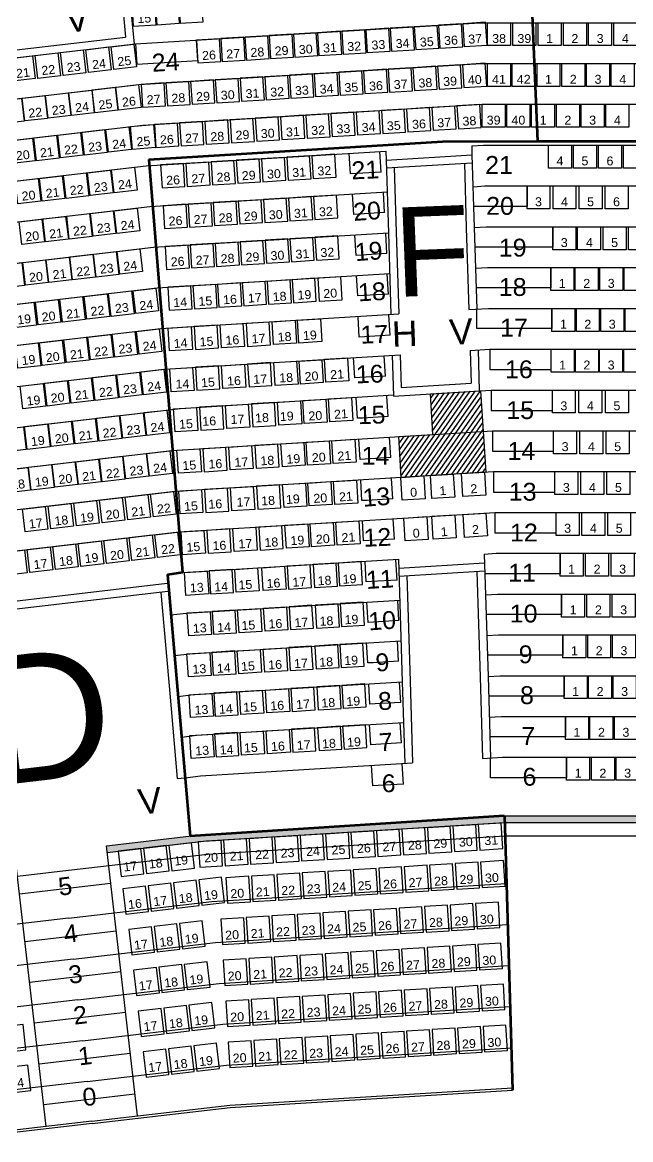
# Model space of a CAD drawing. Header units: millimetres. Extents: x 42980 to 202332, y 27411 to 140378.
# Drawn here: x 106381 to 118301, y 103573 to 125474 of the extents above; entities that cross this region are included whole.
import ezdxf
from ezdxf.enums import TextEntityAlignment as Align

# ---------------------------------------------------------------- set-up
doc = ezdxf.new("R2010")
doc.units = ezdxf.units.MM
doc.header["$LTSCALE"] = 100
for name, color, linetype in [('A-3311-EA-', 3, 'CONTINUOUS'), ('A-3311-FYLL', 1, 'CONTINUOUS'), ('C-RADER_TELE', 252, 'CONTINUOUS'), ('C-STOLAR_TELE', 3, 'CONTINUOUS'), ('C-STOLNUMMER_TELE', 7, 'CONTINUOUS'), ('D-RADER', 252, 'CONTINUOUS'), ('D-RADER_TELE', 252, 'CONTINUOUS'), ('D-RADNUMMER', 4, 'CONTINUOUS'), ('D-RADNUMMER_TELE', 4, 'CONTINUOUS'), ('D-STOLAR', 1, 'CONTINUOUS'), ('D-STOLAR_TELE', 3, 'CONTINUOUS'), ('D-STOLNUMMER', 7, 'CONTINUOUS'), ('D-STOLNUMMER_TELE', 7, 'CONTINUOUS'), ('D-TRAPPA', 254, 'CONTINUOUS'), ('D-TRAPPA_TELE', 254, 'CONTINUOUS'), ('F-RADER', 252, 'CONTINUOUS'), ('F-RADNUMMER', 4, 'CONTINUOUS'), ('F-STOLAR', 1, 'CONTINUOUS'), ('F-STOLNUMMER', 7, 'CONTINUOUS'), ('F-TRAPPA', 254, 'CONTINUOUS'), ('G-RADER', 252, 'CONTINUOUS'), ('G-STOLAR', 1, 'CONTINUOUS'), ('G-STOLNUMMER', 7, 'CONTINUOUS'), ('möblering', 42, 'CONTINUOUS'), ('Q-RADER', 252, 'CONTINUOUS'), ('Q-TRAPPA', 254, 'CONTINUOUS'), ('R-TRAPPA', 254, 'CONTINUOUS'), ('SEKTIONS_NR', 4, 'CONTINUOUS'), ('U-RADER', 252, 'CONTINUOUS')]:
    doc.layers.add(name, color=color, linetype=linetype)
doc.layers.add('SEKTIONER', color=4, linetype='CONTINUOUS', lineweight=70)
doc.styles.add('ARIAL', font='arial.ttf')

# ---------------------------------------------------------------- blocks, each defined once
blk = doc.blocks.new('KAJ')
at = {"layer": 'A-3311-FYLL'}
blk.add_hatch(color=256, dxfattribs=at).paths.add_polyline_path([(10710, 25094), (10726, 25233), (8776, 25460), (2929, 25820), (-2929, 25820), (-8776, 25460), (-10726, 25233), (-10710, 25094), (-8764, 25321), (-2925, 25680), (2925, 25680), (8764, 25321)])
at = {"layer": 'A-3311-EA-'}
for p, q in [((-8776, 25460), (-2929, 25820)), ((-2925, 25680), (-8764, 25321)), ((-2929, 25820), (2929, 25820)), ((2925, 25680), (-2925, 25680)), ((-10726, 25233), (-8776, 25460)), ((-8764, 25321), (-10710, 25094))]:
    blk.add_line(p, q, dxfattribs=at)

msp = doc.modelspace()

# ---------------------------------------------------------------- hatches: boundary and pattern name
at = {"layer": 'möblering'}
h = msp.add_hatch(dxfattribs=at)
h.set_pattern_fill('ANSI31', color=256, scale=25, angle=10, style=0)
h.paths.add_polyline_path([(115360, 118254), (115461, 116657), (113801, 116555), (113757, 117354), (113757, 117354), (114425, 117395), (114376, 118193)])

# ---------------------------------------------------------------- linework, layer by layer
at = {"layer": 'C-RADER_TELE'}
for p, q in [((104343, 108510), (107177, 108841)), ((107284, 107912), (104475, 107584)), ((107376, 107112), (104588, 106787)), ((107469, 106313), (104701, 105990)), ((107561, 105513), (104814, 105192)), ((107653, 104713), (104927, 104395)), ((107743, 103933), (105037, 103618)), ((107748, 103889), (105043, 103573))]:
    msp.add_line(p, q, dxfattribs=at)
at = {"layer": 'C-STOLAR_TELE'}
for points in [[(106005, 105281), (106452, 105333), (106394, 105830), (105947, 105778)], [(106098, 104481), (106545, 104534), (106487, 105030), (106040, 104978)]]:
    msp.add_lwpolyline(points, close=True, dxfattribs=at)
at = {"layer": 'D-RADER'}
for p, q in [((108597, 125052), (115346, 125467)), ((115346, 125467), (116385, 125467)), ((108597, 125052), (108597, 125052)), ((108668, 124255), (115371, 124667)), ((115371, 124667), (116417, 124667)), ((102219, 123502), (108668, 124255)), ((108739, 123458), (115395, 123867)), ((115395, 123867), (116448, 123867)), ((102331, 122710), (108739, 123458)), ((102443, 121917), (108810, 122661)), ((102556, 121125), (108881, 121864)), ((102668, 120333), (108952, 121066)), ((102780, 119540), (109023, 120269)), ((102893, 118748), (109094, 119472)), ((103005, 117956), (109165, 118675)), ((103117, 117163), (109480, 117906)), ((103229, 116371), (109307, 117081)), ((103342, 115579), (109378, 116284)), ((103454, 114786), (109449, 115486))]:
    msp.add_line(p, q, dxfattribs=at)
at = {"layer": 'D-RADER_TELE'}
for p, q in [((110011, 109172), (115835, 109530)), ((115835, 109530), (118753, 109530)), ((107177, 108841), (110011, 109172)), ((110094, 108240), (115864, 108595)), ((107284, 107912), (110094, 108240)), ((110165, 107438), (115889, 107790)), ((107376, 107112), (110165, 107438)), ((110237, 106636), (115913, 106985)), ((107469, 106313), (110237, 106636)), ((110308, 105834), (115938, 106180)), ((107561, 105513), (110308, 105834)), ((110379, 105032), (115963, 105375)), ((107653, 104713), (110379, 105032)), ((110449, 104249), (115987, 104590)), ((110453, 104205), (115988, 104545)), ((107743, 103933), (110449, 104249)), ((107748, 103889), (110453, 104205))]:
    msp.add_line(p, q, dxfattribs=at)
at = {"layer": 'D-STOLAR'}
for points in [[(109472, 125457), (109921, 125484), (109894, 125933), (109444, 125906)], [(108554, 125400), (109003, 125428), (108975, 125877), (108526, 125849)], [(109013, 125428), (109462, 125456), (109434, 125905), (108985, 125878)], [(112193, 124822), (112642, 124850), (112614, 125299), (112165, 125271)], [(112667, 124851), (113116, 124879), (113089, 125328), (112639, 125300)], [(113141, 124880), (113590, 124908), (113563, 125357), (113114, 125330)], [(113615, 124910), (114064, 124937), (114037, 125386), (113588, 125359)], [(114089, 124939), (114539, 124966), (114511, 125415), (114062, 125388)], [(114563, 124968), (115013, 124995), (114985, 125444), (114536, 125417)], [(115038, 124997), (115487, 125024), (115459, 125474), (115010, 125446)], [(115948, 125017), (115498, 125017), (115498, 125467), (115948, 125467)], [(116443, 125017), (115993, 125017), (115993, 125467), (116443, 125467)], [(109822, 124677), (110272, 124704), (110244, 125153), (109795, 125126)], [(110296, 124706), (110746, 124733), (110718, 125182), (110269, 125155)], [(110771, 124735), (111220, 124762), (111192, 125212), (110743, 125184)], [(111245, 124764), (111694, 124792), (111666, 125241), (111217, 125213)], [(111719, 124793), (112168, 124821), (112140, 125270), (111691, 125242)], [(107129, 124428), (106682, 124376), (106630, 124822), (107077, 124875)], [(107626, 124486), (107179, 124434), (107127, 124880), (107574, 124933)], [(108123, 124544), (107676, 124491), (107623, 124938), (108070, 124991)], [(108619, 124602), (108172, 124549), (108120, 124996), (108567, 125049)], [(106633, 124370), (106186, 124318), (106134, 124764), (106580, 124817)], [(114547, 124165), (114996, 124193), (114968, 124642), (114519, 124614)], [(115031, 124195), (115480, 124223), (115452, 124672), (115003, 124644)], [(115946, 124217), (115496, 124217), (115496, 124667), (115946, 124667)], [(116431, 124217), (115981, 124217), (115981, 124667), (116431, 124667)], [(110674, 123927), (111123, 123955), (111095, 124404), (110646, 124377)], [(111158, 123957), (111607, 123985), (111580, 124434), (111130, 124406)], [(111642, 123987), (112091, 124014), (112064, 124464), (111615, 124436)], [(112126, 124017), (112575, 124044), (112548, 124493), (112099, 124466)], [(112610, 124046), (113059, 124074), (113032, 124523), (112583, 124495)], [(113094, 124076), (113544, 124104), (113516, 124553), (113067, 124525)], [(113578, 124106), (114028, 124133), (114000, 124582), (113551, 124555)], [(114063, 124135), (114512, 124163), (114484, 124612), (114035, 124585)], [(108250, 123753), (107803, 123701), (107751, 124148), (108198, 124200)], [(108709, 123807), (108262, 123755), (108210, 124201), (108657, 124254)], [(108738, 123808), (109187, 123836), (109159, 124285), (108710, 124258)], [(109222, 123838), (109671, 123866), (109643, 124315), (109194, 124287)], [(109706, 123868), (110155, 123895), (110127, 124345), (109678, 124317)], [(110190, 123898), (110639, 123925), (110611, 124374), (110162, 124347)], [(106414, 123539), (105967, 123487), (105915, 123934), (106362, 123986)], [(106873, 123592), (106426, 123540), (106374, 123987), (106821, 124039)], [(107332, 123646), (106885, 123594), (106833, 124041), (107280, 124093)], [(107791, 123700), (107344, 123647), (107292, 124094), (107739, 124146)], [(112949, 123266), (113398, 123293), (113371, 123742), (112921, 123715)], [(113443, 123296), (113892, 123324), (113865, 123773), (113416, 123745)], [(113937, 123326), (114386, 123354), (114359, 123803), (113910, 123775)], [(114431, 123357), (114880, 123384), (114853, 123833), (114404, 123806)], [(114925, 123387), (115374, 123415), (115347, 123864), (114898, 123836)], [(115841, 123417), (115391, 123417), (115391, 123867), (115841, 123867)], [(116326, 123417), (115876, 123417), (115876, 123867), (116326, 123867)], [(109491, 123053), (109940, 123081), (109912, 123530), (109463, 123502)], [(109985, 123084), (110434, 123111), (110406, 123560), (109957, 123533)], [(110479, 123114), (110928, 123141), (110900, 123591), (110451, 123563)], [(110973, 123144), (111422, 123172), (111394, 123621), (110945, 123593)], [(111467, 123175), (111916, 123202), (111888, 123651), (111439, 123624)], [(111961, 123205), (112410, 123232), (112382, 123682), (111933, 123654)], [(112455, 123235), (112904, 123263), (112877, 123712), (112427, 123684)], [(107573, 122869), (107126, 122817), (107074, 123263), (107521, 123316)], [(108045, 122924), (107598, 122872), (107546, 123319), (107993, 123371)], [(108517, 122979), (108070, 122927), (108018, 123374), (108465, 123426)], [(108990, 123022), (108542, 122982), (108501, 123430), (108949, 123471)], [(108996, 123023), (109446, 123050), (109418, 123500), (108969, 123472)], [(106630, 122759), (106183, 122706), (106131, 123153), (106578, 123205)], [(107102, 122814), (106655, 122761), (106603, 123208), (107049, 123261)], [(107214, 122021), (106767, 121969), (106715, 122416), (107162, 122468)], [(107686, 122076), (107239, 122024), (107187, 122471), (107634, 122523)], [(108158, 122131), (107711, 122079), (107658, 122526), (108105, 122578)], [(108629, 122187), (108182, 122134), (108130, 122581), (108577, 122634)], [(106742, 121966), (106295, 121914), (106243, 122361), (106690, 122413)], [(108215, 121333), (107768, 121281), (107716, 121728), (108163, 121780)], [(108682, 121387), (108235, 121335), (108183, 121782), (108630, 121834)], [(106815, 121169), (106368, 121117), (106316, 121564), (106763, 121616)], [(107282, 121224), (106835, 121172), (106782, 121619), (107229, 121671)], [(107748, 121278), (107301, 121226), (107249, 121673), (107696, 121725)], [(107811, 120480), (107364, 120428), (107312, 120875), (107759, 120927)], [(108273, 120534), (107826, 120482), (107774, 120929), (108221, 120981)], [(108735, 120588), (108288, 120536), (108236, 120983), (108683, 121035)], [(106425, 120318), (105978, 120266), (105926, 120713), (106373, 120765)], [(106887, 120372), (106440, 120320), (106388, 120767), (106835, 120819)], [(107349, 120426), (106902, 120374), (106850, 120821), (107297, 120873)], [(109050, 119819), (108603, 119767), (108550, 120214), (108997, 120266)], [(107135, 119596), (106688, 119544), (106635, 119990), (107082, 120043)], [(107613, 119652), (107166, 119599), (107114, 120046), (107561, 120099)], [(108092, 119708), (107645, 119655), (107593, 120102), (108040, 120154)], [(108571, 119763), (108124, 119711), (108072, 120158), (108519, 120210)], [(106656, 119540), (106209, 119488), (106157, 119935), (106604, 119987)], [(108639, 118966), (108192, 118914), (108140, 119361), (108587, 119413)], [(109114, 119021), (108667, 118969), (108615, 119416), (109062, 119468)], [(106740, 118744), (106293, 118692), (106241, 119139), (106688, 119191)], [(107215, 118800), (106768, 118747), (106716, 119194), (107163, 119247)], [(107690, 118855), (107243, 118803), (107191, 119250), (107638, 119302)], [(108165, 118911), (107718, 118858), (107666, 119305), (108112, 119358)], [(107784, 118061), (107337, 118009), (107285, 118455), (107732, 118508)], [(108257, 118116), (107810, 118064), (107758, 118511), (108205, 118563)], [(108730, 118171), (108283, 118119), (108231, 118566), (108678, 118618)], [(109203, 118226), (108756, 118174), (108704, 118621), (109150, 118673)], [(106839, 117950), (106392, 117898), (106340, 118345), (106787, 118397)], [(107312, 118006), (106865, 117953), (106812, 118400), (107259, 118452)], [(109267, 117428), (108820, 117376), (108768, 117823), (109215, 117875)], [(107392, 117209), (106945, 117157), (106893, 117604), (107340, 117656)], [(107861, 117264), (107414, 117212), (107362, 117659), (107809, 117711)], [(108330, 117319), (107883, 117267), (107831, 117714), (108277, 117766)], [(108798, 117374), (108352, 117322), (108299, 117768), (108746, 117821)], [(106454, 117100), (106007, 117048), (105955, 117495), (106402, 117547)], [(106923, 117155), (106476, 117103), (106424, 117550), (106871, 117602)], [(108392, 116521), (107945, 116469), (107893, 116916), (108340, 116968)], [(108856, 116575), (108409, 116523), (108357, 116970), (108804, 117022)], [(109320, 116629), (108873, 116577), (108821, 117024), (109268, 117076)], [(106537, 116304), (106090, 116252), (106038, 116699), (106485, 116751)], [(107001, 116358), (106554, 116306), (106502, 116753), (106949, 116805)], [(107465, 116413), (107018, 116360), (106965, 116807), (107412, 116859)], [(107928, 116467), (107481, 116414), (107429, 116861), (107876, 116914)], [(107887, 115656), (107440, 115604), (107388, 116051), (107835, 116103)], [(108389, 115715), (107942, 115663), (107890, 116110), (108337, 116162)], [(108892, 115774), (108445, 115722), (108393, 116169), (108840, 116221)], [(109395, 115832), (108948, 115780), (108895, 116227), (109342, 116279)], [(106882, 115539), (106435, 115487), (106382, 115934), (106829, 115986)], [(107384, 115598), (106937, 115545), (106885, 115992), (107332, 116045)], [(108974, 114978), (108527, 114926), (108475, 115373), (108922, 115425)], [(109474, 115036), (109027, 114984), (108975, 115431), (109422, 115483)], [(107476, 114803), (107029, 114751), (106976, 115198), (107423, 115250)], [(107975, 114861), (107528, 114809), (107476, 115256), (107923, 115308)], [(108475, 114920), (108028, 114867), (107976, 115314), (108423, 115367)], [(106476, 114686), (106029, 114634), (105977, 115081), (106424, 115133)], [(106976, 114745), (106529, 114692), (106477, 115139), (106924, 115192)]]:
    msp.add_lwpolyline(points, close=True, dxfattribs=at)
at = {"layer": 'D-STOLAR_TELE'}
for points in [[(114847, 109218), (115296, 109246), (115265, 109745), (114816, 109717)], [(115346, 109249), (115795, 109277), (115764, 109776), (115315, 109748)], [(111353, 109004), (111803, 109031), (111772, 109530), (111323, 109503)], [(111852, 109035), (112302, 109062), (112271, 109561), (111822, 109534)], [(112351, 109065), (112801, 109093), (112770, 109592), (112321, 109564)], [(112851, 109096), (113300, 109123), (113269, 109622), (112820, 109595)], [(113350, 109126), (113799, 109154), (113768, 109653), (113319, 109626)], [(113849, 109157), (114298, 109185), (114267, 109684), (113818, 109656)], [(114348, 109188), (114797, 109215), (114766, 109714), (114317, 109687)], [(108812, 108787), (109259, 108839), (109201, 109336), (108754, 109284)], [(109309, 108845), (109756, 108897), (109698, 109394), (109251, 109342)], [(109856, 108912), (110305, 108939), (110275, 109439), (109826, 109411)], [(110355, 108943), (110804, 108970), (110774, 109469), (110325, 109442)], [(110854, 108973), (111303, 109001), (111273, 109500), (110824, 109472)], [(108315, 108729), (108762, 108781), (108704, 109278), (108257, 109226)], [(112397, 108332), (112846, 108359), (112815, 108858), (112366, 108831)], [(112896, 108362), (113345, 108390), (113314, 108889), (112865, 108861)], [(113395, 108393), (113844, 108420), (113813, 108919), (113364, 108892)], [(113894, 108423), (114343, 108451), (114312, 108950), (113863, 108923)], [(114393, 108454), (114842, 108482), (114811, 108981), (114362, 108953)], [(114892, 108485), (115341, 108512), (115310, 109011), (114861, 108984)], [(115391, 108515), (115840, 108543), (115809, 109042), (115360, 109014)], [(109399, 108109), (109846, 108161), (109788, 108658), (109341, 108605)], [(109896, 108167), (110343, 108219), (110285, 108716), (109838, 108663)], [(110400, 108209), (110849, 108237), (110819, 108736), (110370, 108708)], [(110899, 108240), (111349, 108267), (111318, 108766), (110869, 108739)], [(111398, 108270), (111848, 108298), (111817, 108797), (111368, 108769)], [(111897, 108301), (112347, 108328), (112316, 108828), (111867, 108800)], [(108406, 107993), (108853, 108045), (108795, 108542), (108348, 108489)], [(108903, 108051), (109350, 108103), (109292, 108600), (108845, 108547)], [(114791, 107672), (115241, 107700), (115210, 108199), (114761, 108171)], [(115291, 107703), (115740, 107730), (115709, 108229), (115260, 108202)], [(111298, 107458), (111747, 107485), (111717, 107984), (111267, 107957)], [(111797, 107488), (112246, 107516), (112216, 108015), (111766, 107987)], [(112296, 107519), (112745, 107546), (112715, 108045), (112266, 108018)], [(112795, 107549), (113244, 107577), (113214, 108076), (112765, 108049)], [(113294, 107580), (113743, 107608), (113713, 108107), (113264, 108079)], [(113793, 107611), (114243, 107638), (114212, 108137), (113763, 108110)], [(114292, 107641), (114742, 107669), (114711, 108168), (114262, 108141)], [(109021, 107254), (109468, 107306), (109410, 107803), (108963, 107751)], [(109517, 107312), (109964, 107364), (109906, 107861), (109459, 107809)], [(110300, 107396), (110749, 107424), (110718, 107923), (110269, 107895)], [(110799, 107427), (111248, 107454), (111218, 107954), (110768, 107926)], [(108524, 107196), (108971, 107248), (108913, 107745), (108466, 107693)], [(113843, 106807), (114292, 106835), (114261, 107334), (113812, 107306)], [(114342, 106838), (114791, 106866), (114760, 107365), (114311, 107337)], [(114841, 106869), (115290, 106896), (115259, 107395), (114810, 107368)], [(115340, 106899), (115789, 106927), (115758, 107426), (115309, 107398)], [(110349, 106593), (110798, 106620), (110768, 107119), (110319, 107092)], [(110848, 106623), (111298, 106651), (111267, 107150), (110818, 107122)], [(111347, 106654), (111797, 106682), (111766, 107181), (111317, 107153)], [(111846, 106685), (112296, 106712), (112265, 107211), (111816, 107184)], [(112346, 106715), (112795, 106743), (112764, 107242), (112315, 107214)], [(112845, 106746), (113294, 106774), (113263, 107273), (112814, 107245)], [(113344, 106777), (113793, 106804), (113762, 107303), (113313, 107276)], [(108618, 106397), (109065, 106449), (109007, 106945), (108560, 106893)], [(109114, 106455), (109561, 106507), (109503, 107003), (109056, 106951)], [(109611, 106513), (110058, 106565), (110000, 107061), (109553, 107009)], [(112395, 105912), (112844, 105939), (112813, 106439), (112364, 106411)], [(112894, 105943), (113343, 105970), (113312, 106469), (112863, 106442)], [(113393, 105973), (113842, 106001), (113812, 106500), (113362, 106472)], [(113892, 106004), (114341, 106031), (114311, 106530), (113861, 106503)], [(114391, 106034), (114840, 106062), (114810, 106561), (114360, 106534)], [(114890, 106065), (115339, 106093), (115309, 106592), (114860, 106564)], [(115389, 106096), (115838, 106123), (115808, 106622), (115359, 106595)], [(109704, 105713), (110151, 105765), (110093, 106262), (109646, 106210)], [(110399, 105789), (110848, 105817), (110817, 106316), (110368, 106288)], [(110898, 105820), (111347, 105848), (111316, 106347), (110867, 106319)], [(111397, 105851), (111846, 105878), (111815, 106377), (111366, 106350)], [(111896, 105881), (112345, 105909), (112314, 106408), (111865, 106380)], [(108711, 105597), (109158, 105649), (109100, 106146), (108653, 106094)], [(109208, 105655), (109654, 105707), (109597, 106204), (109150, 106152)], [(114940, 105262), (115389, 105289), (115358, 105788), (114909, 105761)], [(115439, 105292), (115888, 105320), (115857, 105819), (115408, 105791)], [(111446, 105047), (111895, 105075), (111865, 105574), (111415, 105546)], [(111945, 105078), (112394, 105105), (112364, 105604), (111915, 105577)], [(112444, 105108), (112893, 105136), (112863, 105635), (112414, 105607)], [(112943, 105139), (113392, 105167), (113362, 105666), (112913, 105638)], [(113442, 105170), (113892, 105197), (113861, 105696), (113412, 105669)], [(113941, 105200), (114391, 105228), (114360, 105727), (113911, 105699)], [(114440, 105231), (114890, 105259), (114859, 105758), (114410, 105730)], [(108804, 104797), (109251, 104850), (109193, 105346), (108746, 105294)], [(109301, 104855), (109748, 104908), (109690, 105404), (109243, 105352)], [(109798, 104913), (110244, 104966), (110186, 105462), (109740, 105410)], [(110448, 104986), (110897, 105013), (110866, 105512), (110417, 105485)], [(110947, 105016), (111396, 105044), (111366, 105543), (110916, 105515)]]:
    msp.add_lwpolyline(points, close=True, dxfattribs=at)
at = {"layer": 'D-TRAPPA'}
for p, q in [((108342, 125828), (108402, 125185)), ((108496, 125846), (108571, 125049)), ((102135, 124298), (108597, 125052)), ((109222, 114647), (109429, 112262)), ((109429, 112262), (109568, 110668))]:
    msp.add_line(p, q, dxfattribs=at)
for points in [[(102268, 124469), (108402, 125185)], [(108597, 125052), (108622, 124653), (109819, 124726), (109795, 125126)], [(103890, 113856), (109221, 114478)], [(103912, 113702), (109232, 114324)], [(109097, 114300), (109275, 112245)], [(109275, 112245), (109414, 110650), (109568, 110668)]]:
    msp.add_lwpolyline(points, dxfattribs=at)
at = {"layer": 'D-TRAPPA_TELE'}
for p, q in [((108637, 104038), (108027, 109331)), ((106849, 103829), (106238, 109124))]:
    msp.add_line(p, q, dxfattribs=at)
for points in [[(106323, 108389), (108111, 108598)], [(106430, 107460), (108218, 107669)], [(106522, 106660), (108310, 106869)], [(106615, 105861), (108403, 106069)], [(106707, 105061), (108495, 105270)], [(106799, 104261), (108587, 104470)]]:
    msp.add_lwpolyline(points, dxfattribs=at)
at = {"layer": 'F-RADER'}
for p, q in [((108810, 122661), (113505, 122949)), ((113505, 122949), (113511, 122775)), ((115187, 123052), (115420, 123067)), ((115187, 123052), (115192, 122878)), ((115420, 123067), (116480, 123067)), ((116480, 123067), (118753, 123067)), ((115212, 122252), (115445, 122267)), ((115445, 122267), (118753, 122267)), ((108881, 121864), (113530, 122149)), ((108952, 121066), (113555, 121349)), ((115236, 121452), (115469, 121467)), ((115469, 121467), (118753, 121467)), ((109023, 120269), (113579, 120549)), ((115261, 120652), (115494, 120667)), ((115494, 120667), (118753, 120667)), ((115131, 119843), (115518, 119867)), ((115518, 119867), (118753, 119867)), ((109094, 119472), (113759, 119759)), ((109165, 118675), (113783, 118959)), ((115155, 119043), (115543, 119067)), ((115543, 119067), (118753, 119067)), ((113653, 118149), (115567, 118267)), ((115567, 118267), (118753, 118267)), ((109480, 117906), (113655, 118174)), ((113808, 118159), (113808, 118154)), ((113677, 117349), (115592, 117467)), ((115592, 117467), (118753, 117467)), ((113702, 116549), (115616, 116667)), ((115616, 116667), (118753, 116667)), ((113727, 115749), (115641, 115867)), ((115641, 115867), (118753, 115867)), ((115433, 115052), (115665, 115067)), ((115665, 115067), (118753, 115067)), ((115457, 114252), (115690, 114267)), ((115690, 114267), (118753, 114267)), ((115482, 113452), (115714, 113467)), ((115714, 113467), (118753, 113467)), ((115506, 112652), (115739, 112667)), ((115739, 112667), (118753, 112667)), ((115531, 111852), (115764, 111867)), ((115764, 111867), (118753, 111867)), ((115401, 111043), (115788, 111067)), ((115788, 111067), (118753, 111067))]:
    msp.add_line(p, q, dxfattribs=at)
msp.add_lwpolyline([(115360, 118254), (115461, 116657), (113801, 116555), (113757, 117354), (113757, 117354), (114425, 117395), (114376, 118193)], close=True, dxfattribs=at)
at = {"layer": 'F-STOLAR'}
for points in [[(112082, 122411), (112532, 122438), (112504, 122888), (112055, 122860)], [(117141, 122617), (116691, 122617), (116691, 123067), (117141, 123067)], [(117631, 122617), (117181, 122617), (117181, 123067), (117631, 123067)], [(118121, 122617), (117671, 122617), (117671, 123067), (118121, 123067)], [(118611, 122617), (118161, 122617), (118161, 123067), (118611, 123067)], [(109118, 122229), (109567, 122256), (109540, 122706), (109090, 122678)], [(109612, 122259), (110061, 122287), (110034, 122736), (109585, 122708)], [(110106, 122289), (110555, 122317), (110528, 122766), (110079, 122739)], [(110600, 122320), (111049, 122347), (111022, 122797), (110573, 122769)], [(111094, 122350), (111543, 122378), (111516, 122827), (111067, 122799)], [(111588, 122381), (112038, 122408), (112010, 122857), (111561, 122830)], [(116720, 121817), (116270, 121817), (116270, 122267), (116720, 122267)], [(117230, 121817), (116780, 121817), (116780, 122267), (117230, 122267)], [(117740, 121817), (117290, 121817), (117290, 122267), (117740, 122267)], [(118250, 121817), (117800, 121817), (117800, 122267), (118250, 122267)], [(110640, 121521), (111089, 121548), (111061, 121997), (110612, 121970)], [(111131, 121551), (111580, 121578), (111552, 122028), (111103, 122000)], [(111622, 121581), (112071, 121609), (112043, 122058), (111594, 122030)], [(112113, 121611), (112562, 121639), (112535, 122088), (112085, 122060)], [(109167, 121430), (109616, 121458), (109588, 121907), (109139, 121879)], [(109658, 121460), (110107, 121488), (110079, 121937), (109630, 121910)], [(110149, 121491), (110598, 121518), (110570, 121967), (110121, 121940)], [(117225, 121017), (116775, 121017), (116775, 121467), (117225, 121467)], [(117710, 121017), (117260, 121017), (117260, 121467), (117710, 121467)], [(118213, 121017), (117763, 121017), (117763, 121467), (118213, 121467)], [(118708, 121017), (118258, 121017), (118258, 121467), (118708, 121467)], [(109696, 120661), (110145, 120689), (110118, 121138), (109669, 121110)], [(110185, 120691), (110634, 120719), (110607, 121168), (110158, 121140)], [(110674, 120721), (111123, 120749), (111096, 121198), (110647, 121171)], [(111163, 120751), (111613, 120779), (111585, 121228), (111136, 121201)], [(111652, 120781), (112102, 120809), (112074, 121258), (111625, 121231)], [(112142, 120811), (112591, 120839), (112563, 121288), (112114, 121261)], [(109207, 120631), (109656, 120659), (109629, 121108), (109180, 121080)], [(111692, 119979), (112141, 120007), (112114, 120456), (111665, 120429)], [(112198, 120010), (112647, 120037), (112619, 120486), (112170, 120459)], [(117185, 120217), (116735, 120217), (116735, 120667), (117185, 120667)], [(117665, 120217), (117215, 120217), (117215, 120667), (117665, 120667)], [(118145, 120217), (117695, 120217), (117695, 120667), (118145, 120667)], [(118625, 120217), (118175, 120217), (118175, 120667), (118625, 120667)], [(109258, 119833), (109707, 119860), (109679, 120310), (109230, 120282)], [(109752, 119857), (110201, 119885), (110173, 120334), (109724, 120306)], [(110233, 119889), (110682, 119917), (110655, 120366), (110205, 120338)], [(110718, 119920), (111167, 119947), (111140, 120397), (110691, 120369)], [(111206, 119948), (111655, 119975), (111627, 120424), (111178, 120397)], [(117209, 119417), (116759, 119417), (116759, 119867), (117209, 119867)], [(117687, 119417), (117237, 119417), (117237, 119867), (117687, 119867)], [(118165, 119417), (117715, 119417), (117715, 119867), (118165, 119867)], [(118643, 119417), (118193, 119417), (118193, 119867), (118643, 119867)], [(110793, 119123), (111243, 119150), (111215, 119599), (110766, 119572)], [(111753, 119185), (111304, 119157), (111277, 119606), (111726, 119634)], [(112249, 119215), (111800, 119187), (111772, 119637), (112222, 119664)], [(109716, 119060), (109267, 119032), (109240, 119481), (109689, 119509)], [(109773, 119063), (110222, 119091), (110195, 119540), (109745, 119512)], [(110731, 119122), (110282, 119094), (110254, 119543), (110703, 119571)], [(117193, 118617), (116743, 118617), (116743, 119067), (117193, 119067)], [(117668, 118617), (117218, 118617), (117218, 119067), (117668, 119067)], [(118143, 118617), (117693, 118617), (117693, 119067), (118143, 119067)], [(118618, 118617), (118168, 118617), (118168, 119067), (118618, 119067)], [(109746, 118260), (109297, 118232), (109269, 118681), (109718, 118709)], [(109803, 118263), (110252, 118291), (110225, 118740), (109776, 118712)], [(110760, 118322), (110311, 118295), (110283, 118744), (110732, 118771)], [(110823, 118326), (111272, 118354), (111244, 118803), (110795, 118775)], [(111783, 118384), (111334, 118356), (111306, 118805), (111755, 118833)], [(112278, 118411), (111829, 118384), (111802, 118833), (112251, 118861)], [(112781, 118448), (112331, 118420), (112304, 118869), (112753, 118897)], [(117217, 117817), (116767, 117817), (116767, 118267), (117217, 118267)], [(117737, 117817), (117287, 117817), (117287, 118267), (117737, 118267)], [(118257, 117817), (117807, 117817), (117807, 118267), (118257, 118267)], [(111858, 117607), (111409, 117580), (111381, 118029), (111830, 118056)], [(112353, 117639), (111904, 117611), (111877, 118060), (112326, 118088)], [(112856, 117671), (112407, 117643), (112379, 118092), (112828, 118120)], [(109822, 117476), (109373, 117449), (109345, 117898), (109794, 117925)], [(109879, 117481), (110328, 117509), (110301, 117958), (109852, 117930)], [(110836, 117541), (110387, 117514), (110359, 117963), (110808, 117990)], [(110899, 117546), (111348, 117574), (111320, 118023), (110871, 117996)], [(117242, 117017), (116792, 117017), (116792, 117467), (117242, 117467)], [(117757, 117017), (117307, 117017), (117307, 117467), (117757, 117467)], [(118272, 117017), (117822, 117017), (117822, 117467), (118272, 117467)], [(110902, 116728), (110453, 116700), (110425, 117149), (110874, 117177)], [(110964, 116732), (111414, 116759), (111386, 117208), (110937, 117181)], [(111925, 116791), (111476, 116763), (111448, 117212), (111897, 117240)], [(112420, 116821), (111971, 116793), (111944, 117243), (112393, 117270)], [(112923, 116852), (112474, 116824), (112446, 117273), (112895, 117301)], [(109888, 116666), (109438, 116638), (109411, 117088), (109860, 117115)], [(109945, 116666), (110394, 116694), (110367, 117143), (109917, 117115)], [(114272, 116133), (113823, 116106), (113796, 116555), (114245, 116582)], [(114853, 116169), (114404, 116141), (114377, 116591), (114826, 116618)], [(115461, 116206), (115012, 116179), (114984, 116628), (115434, 116655)], [(117266, 116217), (116816, 116217), (116816, 116667), (117266, 116667)], [(117776, 116217), (117326, 116217), (117326, 116667), (117776, 116667)], [(118286, 116217), (117836, 116217), (117836, 116667), (118286, 116667)], [(109920, 115865), (109471, 115838), (109444, 116287), (109893, 116315)], [(109978, 115866), (110427, 115893), (110399, 116342), (109950, 116315)], [(110935, 115928), (110486, 115901), (110458, 116350), (110907, 116377)], [(110997, 115930), (111446, 115957), (111419, 116407), (110970, 116379)], [(111957, 115991), (111508, 115964), (111481, 116413), (111930, 116440)], [(112453, 116022), (112004, 115995), (111976, 116444), (112426, 116472)], [(112955, 116052), (112506, 116025), (112479, 116474), (112928, 116502)], [(115493, 115407), (115044, 115379), (115016, 115828), (115465, 115856)], [(117291, 115417), (116841, 115417), (116841, 115867), (117291, 115867)], [(117796, 115417), (117346, 115417), (117346, 115867), (117796, 115867)], [(118301, 115417), (117851, 115417), (117851, 115867), (118301, 115867)], [(112004, 115195), (111554, 115167), (111527, 115617), (111976, 115644)], [(112499, 115223), (112050, 115195), (112023, 115644), (112472, 115672)], [(113001, 115253), (112552, 115225), (112525, 115674), (112974, 115702)], [(114333, 115335), (113883, 115308), (113856, 115757), (114305, 115785)], [(114881, 115369), (114432, 115342), (114404, 115791), (114853, 115818)], [(109967, 115066), (109517, 115038), (109490, 115487), (109939, 115515)], [(110024, 115066), (110473, 115094), (110446, 115543), (109996, 115515)], [(110981, 115130), (110532, 115102), (110504, 115551), (110953, 115579)], [(111043, 115130), (111493, 115158), (111465, 115607), (111016, 115579)], [(117369, 114617), (116919, 114617), (116919, 115067), (117369, 115067)], [(117869, 114617), (117419, 114617), (117419, 115067), (117869, 115067)], [(118369, 114617), (117919, 114617), (117919, 115067), (118369, 115067)], [(111019, 114330), (110570, 114302), (110542, 114751), (110991, 114779)], [(111548, 114362), (111098, 114334), (111071, 114784), (111520, 114811)], [(111596, 114365), (112045, 114393), (112018, 114842), (111569, 114814)], [(112107, 114396), (112557, 114423), (112529, 114873), (112080, 114845)], [(112598, 114426), (113047, 114454), (113019, 114903), (112570, 114875)], [(110032, 114269), (109583, 114241), (109555, 114691), (110004, 114718)], [(110070, 114271), (110519, 114299), (110492, 114748), (110042, 114720)], [(112636, 113631), (113085, 113659), (113057, 114108), (112608, 114080)], [(117399, 113817), (116949, 113817), (116949, 114267), (117399, 114267)], [(117894, 113817), (117444, 113817), (117444, 114267), (117894, 114267)], [(118389, 113817), (117939, 113817), (117939, 114267), (118389, 114267)], [(110089, 113475), (109640, 113448), (109613, 113897), (110062, 113924)], [(110127, 113478), (110577, 113505), (110549, 113954), (110100, 113927)], [(111076, 113536), (110627, 113508), (110599, 113957), (111049, 113985)], [(111586, 113567), (111137, 113540), (111109, 113989), (111558, 114016)], [(111634, 113570), (112083, 113598), (112056, 114047), (111607, 114019)], [(112146, 113601), (112595, 113628), (112567, 114078), (112118, 114050)], [(117424, 113017), (116974, 113017), (116974, 113467), (117424, 113467)], [(117909, 113017), (117459, 113017), (117459, 113467), (117909, 113467)], [(118394, 113017), (117944, 113017), (117944, 113467), (118394, 113467)], [(111628, 112768), (112077, 112796), (112049, 113245), (111600, 113217)], [(112139, 112799), (112588, 112827), (112561, 113276), (112111, 113248)], [(112629, 112829), (113078, 112857), (113051, 113306), (112602, 113278)], [(110083, 112673), (109634, 112646), (109606, 113095), (110055, 113122)], [(110121, 112676), (110570, 112703), (110542, 113152), (110093, 113125)], [(111070, 112734), (110621, 112706), (110593, 113155), (111042, 113183)], [(111579, 112765), (111130, 112738), (111102, 113187), (111552, 113214)], [(117448, 112217), (116998, 112217), (116998, 112667), (117448, 112667)], [(117928, 112217), (117478, 112217), (117478, 112667), (117928, 112667)], [(118408, 112217), (117958, 112217), (117958, 112667), (118408, 112667)], [(110162, 111875), (110611, 111902), (110584, 112351), (110134, 112324)], [(111111, 111933), (110662, 111905), (110634, 112355), (111083, 112382)], [(111620, 111964), (111171, 111937), (111144, 112386), (111593, 112413)], [(111669, 111967), (112118, 111995), (112090, 112444), (111641, 112416)], [(112180, 111998), (112629, 112026), (112602, 112475), (112153, 112447)], [(112670, 112028), (113119, 112056), (113092, 112505), (112643, 112477)], [(110124, 111872), (109675, 111845), (109647, 112294), (110096, 112321)], [(112684, 111230), (113134, 111257), (113106, 111706), (112657, 111679)], [(117473, 111417), (117023, 111417), (117023, 111867), (117473, 111867)], [(117953, 111417), (117503, 111417), (117503, 111867), (117953, 111867)], [(118433, 111417), (117983, 111417), (117983, 111867), (118433, 111867)], [(110138, 111074), (109689, 111046), (109661, 111495), (110110, 111523)], [(110176, 111076), (110625, 111104), (110598, 111553), (110148, 111525)], [(111125, 111134), (110676, 111107), (110648, 111556), (111097, 111583)], [(111634, 111166), (111185, 111138), (111158, 111587), (111607, 111615)], [(111683, 111169), (112132, 111196), (112104, 111645), (111655, 111618)], [(112194, 111199), (112643, 111227), (112616, 111676), (112167, 111648)], [(117497, 110617), (117047, 110617), (117047, 111067), (117497, 111067)], [(117982, 110617), (117532, 110617), (117532, 111067), (117982, 111067)], [(118467, 110617), (118017, 110617), (118017, 111067), (118467, 111067)]]:
    msp.add_lwpolyline(points, close=True, dxfattribs=at)
at = {"layer": 'F-TRAPPA'}
for p, q in [((113511, 122775), (115192, 122878)), ((115192, 122878), (115236, 121452)), ((113511, 122775), (113555, 121349)), ((113516, 122620), (115197, 122723)), ((115042, 122714), (115081, 121443)), ((113670, 122630), (113709, 121359)), ((113555, 121349), (113604, 119749)), ((113709, 121359), (113759, 119759)), ((115081, 121443), (115131, 119843)), ((115236, 121452), (115285, 119852)), ((113628, 118949), (113653, 118149)), ((113783, 118959), (113803, 118314)), ((115155, 119043), (115175, 118398)), ((115310, 119052), (115334, 118252)), ((113803, 118314), (115175, 118398)), ((115433, 115052), (115506, 112652)), ((113751, 114949), (113825, 112549)), ((113757, 114774), (115438, 114877)), ((113761, 114619), (115443, 114722)), ((113916, 114628), (113980, 112559)), ((115288, 114712), (115352, 112643)), ((115352, 112643), (115401, 111043)), ((115506, 112652), (115556, 111052)), ((113825, 112549), (113874, 110949)), ((113980, 112559), (114029, 110959))]:
    msp.add_line(p, q, dxfattribs=at)
for points in [[(116270, 122267), (116270, 121867), (115223, 121867)], [(116775, 121467), (116775, 121067), (115248, 121067)], [(116735, 120667), (116735, 120267), (115273, 120267)], [(116759, 119871), (116759, 119471), (115285, 119471), (115285, 119852)], [(115543, 119067), (115543, 118667), (116743, 118667), (116743, 119067)], [(115567, 118267), (115567, 117867), (116767, 117867), (116767, 118267)], [(115592, 117467), (115592, 117067), (116792, 117067), (116792, 117467)], [(115616, 116667), (115616, 116267), (116816, 116267), (116816, 116667)], [(115641, 115867), (115641, 115467), (116841, 115467), (116841, 115867)], [(116919, 115067), (116919, 114667), (115445, 114667)], [(116949, 114267), (116949, 113867), (115469, 113867)], [(116974, 113467), (116974, 113067), (115494, 113067)], [(116998, 112667), (116998, 112267), (115518, 112267)], [(117023, 111867), (117023, 111467), (115543, 111467)], [(117047, 111067), (117047, 110667), (115555, 110667), (115555, 111052)]]:
    msp.add_lwpolyline(points, dxfattribs=at)
at = {"layer": 'G-RADER'}
for p, q in [((116385, 125467), (118753, 125467)), ((116417, 124667), (118753, 124667)), ((116448, 123867), (118753, 123867))]:
    msp.add_line(p, q, dxfattribs=at)
at = {"layer": 'G-STOLAR'}
for points in [[(116938, 125017), (116488, 125017), (116488, 125467), (116938, 125467)], [(117433, 125017), (116983, 125017), (116983, 125467), (117433, 125467)], [(117928, 125017), (117478, 125017), (117478, 125467), (117928, 125467)], [(118423, 125017), (117973, 125017), (117973, 125467), (118423, 125467)], [(116916, 124217), (116466, 124217), (116466, 124667), (116916, 124667)], [(117401, 124217), (116951, 124217), (116951, 124667), (117401, 124667)], [(117886, 124217), (117436, 124217), (117436, 124667), (117886, 124667)], [(118371, 124217), (117921, 124217), (117921, 124667), (118371, 124667)], [(116811, 123417), (116361, 123417), (116361, 123867), (116811, 123867)], [(117296, 123417), (116846, 123417), (116846, 123867), (117296, 123867)], [(117781, 123417), (117331, 123417), (117331, 123867), (117781, 123867)], [(118266, 123417), (117816, 123417), (117816, 123867), (118266, 123867)]]:
    msp.add_lwpolyline(points, close=True, dxfattribs=at)
at = {"layer": 'Q-RADER'}
for p, q in [((109307, 117081), (113677, 117349)), ((109378, 116284), (113702, 116549)), ((109449, 115486), (113727, 115749)), ((109520, 114689), (113751, 114949)), ((109210, 114653), (109520, 114689)), ((109591, 113892), (113776, 114149)), ((109291, 113857), (109591, 113892)), ((109662, 113095), (113800, 113349)), ((109360, 113060), (109662, 113095)), ((109733, 112298), (113825, 112549)), ((109429, 112262), (109733, 112298)), ((109803, 111501), (113850, 111749)), ((109498, 111465), (109803, 111501)), ((109874, 110703), (114029, 110959)), ((109568, 110668), (109874, 110703))]:
    msp.add_line(p, q, dxfattribs=at)
at = {"layer": 'Q-TRAPPA'}
for p, q in [((112810, 122503), (112785, 122902)), ((113412, 122540), (113387, 122939)), ((113412, 122540), (112810, 122503)), ((112878, 121708), (112853, 122108)), ((113480, 121745), (113456, 122144)), ((113480, 121745), (112878, 121708)), ((113526, 120942), (113501, 121341)), ((112923, 120905), (112899, 121305)), ((113526, 120942), (112923, 120905)), ((112954, 120111), (112929, 120510)), ((113556, 120148), (113532, 120547)), ((113556, 120148), (112954, 120111)), ((112984, 119303), (112960, 119702)), ((113586, 119340), (113562, 119739)), ((113586, 119340), (113087, 119309)), ((113495, 118540), (113471, 118940)), ((112893, 118504), (112869, 118903)), ((113495, 118540), (112996, 118510)), ((112948, 117713), (112923, 118112)), ((113550, 117749), (113526, 118148)), ((113550, 117749), (113051, 117718)), ((112998, 116906), (112973, 117306)), ((113600, 116943), (113575, 117342)), ((113600, 116943), (113101, 116912)), ((113639, 116135), (113614, 116534)), ((113036, 116098), (113012, 116497)), ((113639, 116135), (113139, 116104)), ((113068, 115309), (113044, 115708)), ((113671, 115346), (113646, 115745)), ((113671, 115346), (113172, 115315)), ((113121, 114505), (113096, 114905)), ((113723, 114542), (113698, 114941)), ((113723, 114542), (113224, 114511)), ((113159, 113711), (113134, 114110)), ((113761, 113748), (113737, 114147)), ((113761, 113748), (113262, 113717)), ((113152, 112916), (113127, 113316)), ((113754, 112953), (113730, 113352)), ((113754, 112953), (113255, 112922)), ((113193, 112108), (113169, 112507)), ((113796, 112144), (113771, 112543)), ((113796, 112144), (113297, 112113)), ((113207, 111313), (113183, 111712)), ((113809, 111349), (113785, 111748)), ((113809, 111349), (113310, 111319)), ((113248, 110507), (113224, 110906)), ((113850, 110543), (113826, 110942)), ((113850, 110543), (113351, 110512))]:
    msp.add_line(p, q, dxfattribs=at)
at = {"layer": 'R-TRAPPA'}
for p, q in [((113087, 119309), (112984, 119303)), ((112996, 118510), (112893, 118504)), ((113051, 117718), (112948, 117713)), ((113101, 116912), (112998, 116906)), ((113139, 116104), (113036, 116098)), ((113172, 115315), (113068, 115309)), ((113224, 114511), (113121, 114505)), ((113262, 113717), (113159, 113711)), ((113255, 112922), (113152, 112916)), ((113297, 112113), (113193, 112108)), ((113310, 111319), (113207, 111313)), ((113351, 110512), (113248, 110507))]:
    msp.add_line(p, q, dxfattribs=at)
at = {"layer": 'SEKTIONER'}
for p, q in [((116477, 123146), (123100, 123146)), ((108860, 122788), (109520, 114689)), ((109520, 114689), (109222, 114647)), ((109222, 114647), (109667, 109524)), ((115823, 109920), (109667, 109524)), ((115828, 109920), (115988, 104545))]:
    msp.add_line(p, q, dxfattribs=at)
for points in [[(116234, 134267), (116175, 130267), (116477, 123146)], [(108860, 122788), (114614, 123140), (116477, 123146)]]:
    msp.add_lwpolyline(points, dxfattribs=at)

# ---------------------------------------------------------------- block references
at = {"layer": 'U-RADER'}
msp.add_blockref('KAJ', (118753, 84100), dxfattribs=at)

# ---------------------------------------------------------------- texts
at = {"layer": 'C-STOLNUMMER_TELE', "style": 'ARIAL'}
msp.add_text('14', height=175, rotation=6.66, dxfattribs=at).set_placement((106154, 104580))
at = {"layer": 'D-RADNUMMER', "style": 'ARIAL'}
msp.add_text('24', height=350, rotation=3.5146, dxfattribs=at).set_placement((108928, 124503))
at = {"layer": 'D-RADNUMMER_TELE', "style": 'ARIAL'}
for s, p in [('5', (107105, 108354)), ('4', (107213, 107425)), ('3', (107304, 106626)), ('2', (107400, 105826)), ('1', (107493, 105027)), ('0', (107581, 104226))]:
    msp.add_text(s, height=350, rotation=6.66, dxfattribs=at).set_placement(p)
at = {"layer": 'D-STOLNUMMER', "style": 'ARIAL'}
for s, rotation, p in [('15', 3.5146, (108778, 125414)), ('31', 3.5146, (112417, 124836)), ('32', 3.5146, (112892, 124865)), ('33', 3.5146, (113366, 124894)), ('34', 3.5146, (113840, 124923)), ('35', 3.5146, (114314, 124952)), ('36', 3.5146, (114788, 124982)), ('37', 3.5146, (115262, 125011)), ('38', 360, (115723, 125017)), ('39', 360, (116218, 125017)), ('26', 3.5146, (110047, 124690)), ('27', 3.5146, (110521, 124719)), ('28', 3.5146, (110995, 124749)), ('29', 3.5146, (111469, 124778)), ('30', 3.5146, (111943, 124807)), ('22', 6.66, (106906, 124402)), ('23', 6.66, (107402, 124460)), ('24', 6.66, (107899, 124518)), ('25', 6.66, (108396, 124576)), ('21', 6.66, (106409, 124344)), ('39', 3.5146, (114771, 124179)), ('40', 3.5146, (115255, 124209)), ('41', 360, (115721, 124217)), ('42', 360, (116206, 124217)), ('32', 3.5146, (111383, 123971)), ('33', 3.5146, (111867, 124001)), ('34', 3.5146, (112351, 124030)), ('35', 3.5146, (112835, 124060)), ('36', 3.5146, (113319, 124090)), ('37', 3.5146, (113803, 124120)), ('38', 3.5146, (114287, 124149)), ('25', 6.66, (108026, 123727)), ('26', 6.66, (108485, 123781)), ('27', 3.5146, (108962, 123822)), ('28', 3.5146, (109446, 123852)), ('29', 3.5146, (109930, 123882)), ('30', 3.5146, (110414, 123911)), ('31', 3.5146, (110899, 123941)), ('22', 6.66, (106650, 123566)), ('23', 6.66, (107109, 123620)), ('24', 6.66, (107567, 123673)), ('35', 3.5146, (113668, 123310)), ('36', 3.5146, (114162, 123340)), ('37', 3.5146, (114656, 123370)), ('38', 3.5146, (115150, 123401)), ('39', 360, (115616, 123417)), ('40', 360, (116101, 123417)), ('27', 3.5146, (109715, 123067)), ('28', 3.5146, (110209, 123097)), ('29', 3.5146, (110703, 123128)), ('30', 3.5146, (111197, 123158)), ('31', 3.5146, (111691, 123188)), ('32', 3.5146, (112185, 123219)), ('33', 3.5146, (112680, 123249)), ('34', 3.5146, (113174, 123279)), ('23', 6.66, (107822, 122898)), ('24', 6.66, (108294, 122953)), ('25', 5.1786, (108766, 123002)), ('26', 3.5146, (109221, 123037)), ('20', 6.66, (106406, 122732)), ('21', 6.66, (106878, 122788)), ('22', 6.66, (107350, 122843)), ('21', 6.66, (106990, 121995)), ('22', 6.66, (107462, 122050)), ('23', 6.66, (107934, 122105)), ('24', 6.66, (108406, 122160)), ('20', 6.66, (106519, 121940)), ('24', 6.66, (108459, 121361)), ('20', 6.66, (106591, 121143)), ('21', 6.66, (107058, 121198)), ('22', 6.66, (107525, 121252)), ('23', 6.66, (107992, 121307)), ('22', 6.66, (107588, 120454)), ('23', 6.66, (108049, 120508)), ('24', 6.66, (108511, 120562)), ('20', 6.66, (106664, 120346)), ('21', 6.66, (107126, 120400)), ('24', 6.66, (108826, 119793)), ('20', 6.66, (106911, 119570)), ('21', 6.66, (107390, 119626)), ('22', 6.66, (107869, 119681)), ('23', 6.66, (108347, 119737)), ('19', 6.66, (106432, 119514)), ('23', 6.66, (108416, 118940)), ('24', 6.66, (108891, 118995)), ('19', 6.66, (106517, 118718)), ('20', 6.66, (106992, 118774)), ('21', 6.66, (107466, 118829)), ('22', 6.66, (107941, 118884)), ('21', 6.66, (107561, 118035)), ('22', 6.66, (108034, 118090)), ('23', 6.66, (108506, 118145)), ('24', 6.66, (108979, 118200)), ('19', 6.66, (106615, 117924)), ('20', 6.66, (107088, 117979)), ('24', 6.66, (109044, 117402)), ('20', 6.66, (107169, 117183)), ('21', 6.66, (107637, 117238)), ('22', 6.66, (108106, 117293)), ('23', 6.66, (108575, 117348)), ('19', 6.66, (106700, 117129)), ('22', 6.66, (108169, 116495)), ('23', 6.66, (108633, 116549)), ('24', 6.66, (109096, 116603)), ('18', 6.66, (106313, 116278)), ('19', 6.66, (106777, 116332)), ('20', 6.66, (107241, 116386)), ('21', 6.66, (107705, 116441)), ('19', 6.66, (107663, 115630)), ('20', 6.66, (108166, 115689)), ('21', 6.66, (108668, 115748)), ('22', 6.66, (109171, 115806)), ('17', 6.66, (106658, 115513)), ('18', 6.66, (107161, 115572)), ('22', 6.66, (109251, 115010)), ('18', 6.66, (107252, 114777)), ('19', 6.66, (107752, 114835)), ('20', 6.66, (108251, 114894)), ('21', 6.66, (108751, 114952)), ('17', 6.66, (106753, 114718))]:
    msp.add_text(s, height=175, rotation=rotation, dxfattribs=at).set_placement(p, align=Align.BOTTOM_CENTER)
at = {"layer": 'D-STOLNUMMER_TELE', "style": 'ARIAL'}
for s, rotation, p in [('30', 3.5146, (114940, 109314)), ('31', 3.5146, (115439, 109344)), ('23', 3.5146, (111446, 109099)), ('24', 3.5146, (111945, 109130)), ('25', 3.5146, (112444, 109160)), ('26', 3.5146, (112943, 109191)), ('27', 3.5146, (113442, 109222)), ('28', 3.5146, (113941, 109252)), ('29', 3.5146, (114440, 109283)), ('18', 6.66, (108868, 108885)), ('19', 6.66, (109365, 108943)), ('20', 3.5146, (109949, 109007)), ('21', 3.5146, (110448, 109038)), ('22', 3.5146, (110947, 109068)), ('17', 6.66, (108371, 108828)), ('25', 3.5146, (112957, 108457)), ('26', 3.5146, (113456, 108488)), ('27', 3.5146, (113955, 108519)), ('28', 3.5146, (114454, 108549)), ('29', 3.5146, (114953, 108580)), ('30', 3.5146, (115452, 108611)), ('18', 6.66, (109456, 108207)), ('19', 6.66, (109952, 108265)), ('20', 3.5146, (110462, 108304)), ('21', 3.5146, (110961, 108335)), ('22', 3.5146, (111460, 108365)), ('23', 3.5146, (111959, 108396)), ('24', 3.5146, (112458, 108427)), ('16', 6.66, (108462, 108091)), ('17', 6.66, (108959, 108149)), ('30', 3.5146, (115352, 107798)), ('23', 3.5146, (111859, 107583)), ('24', 3.5146, (112358, 107614)), ('25', 3.5146, (112857, 107645)), ('26', 3.5146, (113356, 107675)), ('27', 3.5146, (113855, 107706)), ('28', 3.5146, (114354, 107737)), ('29', 3.5146, (114853, 107767)), ('18', 6.66, (109077, 107352)), ('19', 6.66, (109574, 107410)), ('20', 3.5146, (110361, 107491)), ('21', 3.5146, (110860, 107522)), ('22', 3.5146, (111359, 107553)), ('17', 6.66, (108580, 107294)), ('28', 3.5146, (114403, 106933)), ('29', 3.5146, (114902, 106964)), ('30', 3.5146, (115401, 106994)), ('20', 3.5146, (110411, 106688)), ('21', 3.5146, (110910, 106719)), ('22', 3.5146, (111409, 106749)), ('23', 3.5146, (111908, 106780)), ('24', 3.5146, (112407, 106810)), ('25', 3.5146, (112906, 106841)), ('26', 3.5146, (113405, 106872)), ('27', 3.5146, (113904, 106902)), ('17', 6.66, (108674, 106495)), ('18', 6.66, (109170, 106553)), ('19', 6.66, (109667, 106611)), ('25', 3.5146, (112955, 106038)), ('26', 3.5146, (113454, 106068)), ('27', 3.5146, (113953, 106099)), ('28', 3.5146, (114453, 106130)), ('29', 3.5146, (114952, 106160)), ('30', 3.5146, (115451, 106191)), ('19', 6.66, (109760, 105811)), ('20', 3.5146, (110460, 105884)), ('21', 3.5146, (110959, 105915)), ('22', 3.5146, (111458, 105946)), ('23', 3.5146, (111957, 105976)), ('24', 3.5146, (112456, 106007)), ('17', 6.66, (108767, 105695)), ('18', 6.66, (109264, 105753)), ('30', 3.5146, (115500, 105387)), ('23', 3.5146, (112007, 105173)), ('24', 3.5146, (112506, 105204)), ('25', 3.5146, (113005, 105234)), ('26', 3.5146, (113504, 105265)), ('27', 3.5146, (114003, 105295)), ('28', 3.5146, (114502, 105326)), ('29', 3.5146, (115001, 105357)), ('18', 6.66, (109357, 104954)), ('19', 6.66, (109854, 105012)), ('20', 3.5146, (110509, 105081)), ('21', 3.5146, (111008, 105112)), ('22', 3.5146, (111508, 105142)), ('17', 6.66, (108860, 104896))]:
    msp.add_text(s, height=175, rotation=rotation, dxfattribs=at).set_placement(p)
at = {"layer": 'F-RADNUMMER', "style": 'ARIAL'}
for s, rotation, p in [('21', 2.3936, (112837, 122395)), ('21', 0.0096, (115450, 122504)), ('20', 0.0096, (115470, 121701)), ('20', 4.0921, (112877, 121580)), ('19', 4.2428, (112908, 120792)), ('19', 0.0096, (115718, 120883)), ('18', 0.0096, (115718, 120111)), ('18', 0.0096, (115718, 120111)), ('18', 3.187, (112968, 120004)), ('17', 0.0096, (115742, 119315)), ('17', 0.0096, (115742, 119315)), ('17', 1.8265, (113010, 119175)), ('16', 2.2104, (112922, 118396)), ('16', 360, (115839, 118498)), ('16', 360, (115839, 118498)), ('15', 360, (115864, 117698)), ('15', 360, (115864, 117698)), ('15', 1.8557, (112958, 117596)), ('14', 360, (115888, 116898)), ('14', 360, (115888, 116898)), ('14', 0.0096, (113028, 116803)), ('13', 4.4049, (113061, 115977)), ('13', 360, (115913, 116098)), ('13', 360, (115913, 116098)), ('12', 360, (115937, 115298)), ('12', 360, (115937, 115298)), ('12', 2.4971, (113074, 115193)), ('11', 0.0096, (115902, 114511)), ('11', 0.0096, (115902, 114511)), ('11', 3.5831, (113125, 114366)), ('10', 3.9518, (113172, 113554)), ('10', 0.0096, (115932, 113711)), ('10', 0.0096, (115932, 113711)), ('9', 0.0096, (116108, 112911)), ('9', 0.0096, (116108, 112911)), ('9', 3.9518, (113313, 112746)), ('8', 3.9518, (113364, 111988)), ('8', 0.0096, (116133, 112111)), ('8', 0.0096, (116133, 112111)), ('7', 3.9518, (113379, 111185)), ('7', 0.0096, (116158, 111311)), ('7', 0.0096, (116158, 111311)), ('6', 0.0096, (116182, 110511)), ('6', 0.0096, (116182, 110511)), ('6', 0.0096, (113423, 110384))]:
    msp.add_text(s, height=350, rotation=rotation, dxfattribs=at).set_placement(p)
at = {"layer": 'F-STOLNUMMER', "style": 'ARIAL'}
for s, rotation, p in [('32', 3.5146, (112307, 122425)), ('4', 360, (116916, 122617)), ('5', 360, (117406, 122617)), ('6', 360, (117896, 122617)), ('26', 3.5146, (109343, 122243)), ('27', 3.5146, (109837, 122273)), ('28', 3.5146, (110331, 122303)), ('29', 3.5146, (110825, 122334)), ('30', 3.5146, (111319, 122364)), ('31', 3.5146, (111813, 122394)), ('3', 360, (116495, 121817)), ('4', 360, (117005, 121817)), ('5', 360, (117515, 121817)), ('6', 360, (118025, 121817)), ('29', 3.5146, (110864, 121535)), ('30', 3.5146, (111355, 121565)), ('31', 3.5146, (111847, 121595)), ('32', 3.5146, (112338, 121625)), ('26', 3.5146, (109391, 121444)), ('27', 3.5146, (109882, 121474)), ('28', 3.5146, (110373, 121504)), ('3', 360, (117000, 121017)), ('4', 360, (117492, 121017)), ('5', 360, (117987, 121017)), ('27', 3.5146, (109921, 120675)), ('28', 3.5146, (110410, 120705)), ('29', 3.5146, (110899, 120735)), ('30', 3.5146, (111388, 120765)), ('31', 3.5146, (111877, 120795)), ('32', 3.5146, (112366, 120825)), ('26', 3.5146, (109432, 120645)), ('20', 3.5146, (112422, 120023)), ('1', 360, (116960, 120217)), ('2', 360, (117440, 120217)), ('3', 360, (117920, 120217)), ('14', 3.5146, (109482, 119847)), ('15', 3.5146, (109976, 119871)), ('16', 3.5146, (110458, 119903)), ('17', 3.5146, (110943, 119934)), ('18', 3.5146, (111430, 119961)), ('19', 3.5146, (111917, 119993)), ('1', 360, (116984, 119417)), ('2', 360, (117462, 119417)), ('3', 360, (117940, 119417)), ('17', 3.9364, (111018, 119136)), ('18', 3.9364, (111529, 119171)), ('19', 3.9364, (112025, 119201)), ('14', 3.9364, (109492, 119046)), ('15', 3.9364, (109998, 119077)), ('16', 3.9364, (110506, 119108)), ('1', 360, (116968, 118617)), ('2', 360, (117443, 118617)), ('3', 360, (117918, 118617)), ('15', 4.2104, (110028, 118277)), ('16', 2.8494, (110535, 118308)), ('17', 2.5782, (111047, 118340)), ('18', 3.2967, (111558, 118370)), ('20', 3.94, (112057, 118398)), ('21', 3.94, (112559, 118434)), ('14', 1.2248, (109521, 118246)), ('3', 360, (116992, 117817)), ('19', 3.9364, (111572, 117613)), ('20', 3.94, (112132, 117625)), ('21', 3.94, (112634, 117657)), ('4', 360, (117512, 117817)), ('5', 360, (118032, 117817)), ('15', 4.2104, (109597, 117462)), ('16', 2.8494, (110049, 117518)), ('17', 2.5782, (110602, 117554)), ('18', 3.2967, (111085, 117584)), ('3', 360, (117017, 117017)), ('4', 360, (117532, 117017)), ('5', 360, (118047, 117017)), ('18', 3.2967, (111189, 116745)), ('19', 3.9364, (111700, 116777)), ('20', 3.94, (112199, 116807)), ('21', 3.94, (112701, 116838)), ('15', 4.2104, (109663, 116652)), ('16', 2.8494, (110170, 116680)), ('17', 2.5782, (110677, 116714)), ('0', 3.5146, (114057, 116123)), ('1', 3.5146, (114629, 116155)), ('2', 3.5146, (115237, 116193)), ('3', 360, (117041, 116217)), ('4', 360, (117551, 116217)), ('5', 360, (118061, 116217)), ('15', 4.2104, (109696, 115852)), ('16', 2.8494, (110168, 115894)), ('17', 2.5782, (110720, 115933)), ('18', 3.2967, (111204, 115959)), ('19', 3.9364, (111691, 115988)), ('20', 3.94, (112229, 116009)), ('21', 3.94, (112731, 116039)), ('3', 360, (117066, 115417)), ('4', 360, (117571, 115417)), ('5', 360, (118076, 115417)), ('19', 3.9364, (111779, 115181)), ('20', 3.94, (112278, 115209)), ('21', 3.94, (112780, 115239)), ('0', 3.5146, (114108, 115322)), ('1', 3.5146, (114656, 115350)), ('2', 3.5146, (115268, 115393)), ('15', 4.2104, (109742, 115052)), ('16', 2.8494, (110249, 115080)), ('17', 2.5782, (110756, 115116)), ('18', 3.2967, (111268, 115144)), ('1', 360, (117144, 114617)), ('2', 360, (117644, 114617)), ('3', 360, (118144, 114617)), ('15', 3.5146, (110760, 114311)), ('16', 3.5146, (111310, 114341)), ('17', 3.66, (111817, 114366)), ('18', 3.2967, (112310, 114394)), ('19', 3.2967, (112800, 114425)), ('13', 3.5146, (109807, 114255)), ('14', 3.5146, (110285, 114272)), ('1', 360, (117174, 113817)), ('2', 360, (117669, 113817)), ('3', 360, (118164, 113817)), ('13', 3.5146, (109865, 113461)), ('14', 3.5146, (110342, 113478)), ('15', 3.5146, (110818, 113517)), ('16', 3.5146, (111348, 113546)), ('17', 3.66, (111855, 113572)), ('18', 3.2967, (112348, 113599)), ('19', 3.2967, (112838, 113630)), ('1', 360, (117199, 113017)), ('2', 360, (117684, 113017)), ('3', 360, (118169, 113017)), ('18', 3.2967, (112342, 112797)), ('19', 3.2967, (112832, 112828)), ('13', 3.5146, (109858, 112660)), ('14', 3.5146, (110336, 112677)), ('15', 3.5146, (110811, 112715)), ('16', 3.5146, (111342, 112744)), ('17', 3.66, (111848, 112770)), ('1', 360, (117223, 112217)), ('2', 360, (117703, 112217)), ('3', 360, (118183, 112217)), ('15', 3.5146, (110852, 111914)), ('16', 3.5146, (111383, 111943)), ('17', 3.66, (111889, 111969)), ('18', 3.2967, (112383, 111997)), ('19', 3.2967, (112873, 112027)), ('13', 3.5146, (109899, 111859)), ('14', 3.5146, (110377, 111876)), ('1', 360, (117248, 111417)), ('2', 360, (117728, 111417)), ('3', 360, (118208, 111417)), ('13', 3.5146, (109913, 111060)), ('14', 3.5146, (110391, 111077)), ('15', 3.5146, (110866, 111116)), ('16', 3.5146, (111397, 111144)), ('17', 3.66, (111903, 111170)), ('18', 3.2967, (112397, 111198)), ('19', 3.2967, (112887, 111228)), ('1', 360, (117272, 110617)), ('2', 360, (117757, 110617)), ('3', 360, (118242, 110617))]:
    msp.add_text(s, height=175, rotation=rotation, dxfattribs=at).set_placement(p, align=Align.BOTTOM_CENTER)
at = {"layer": 'G-STOLNUMMER', "style": 'ARIAL'}
for s, p in [('1', (116713, 125017)), ('2', (117208, 125017)), ('3', (117703, 125017)), ('4', (118198, 125017)), ('1', (116691, 124217)), ('2', (117176, 124217)), ('3', (117661, 124217)), ('4', (118146, 124217)), ('1', (116586, 123417)), ('2', (117071, 123417)), ('3', (117556, 123417)), ('4', (118041, 123417))]:
    msp.add_text(s, height=175, rotation=360, dxfattribs=at).set_placement(p, align=Align.BOTTOM_CENTER)
at = {"layer": 'SEKTIONS_NR', "style": 'ARIAL'}
for s, height, rotation, p in [('V', 500, 6.66, (107252, 125265)), ('F', 1750, 2.2381, (113697, 120090)), ('H', 500, 2.1333, (113631, 119112)), ('V', 500, 3.4831, (114763, 119148)), ('D', 2500, 6.66, (105750, 110495)), ('V', 500, 6.66, (108679, 109939))]:
    msp.add_text(s, height=height, rotation=rotation, dxfattribs=at).set_placement(p)

doc.saveas('drawing.dxf')
